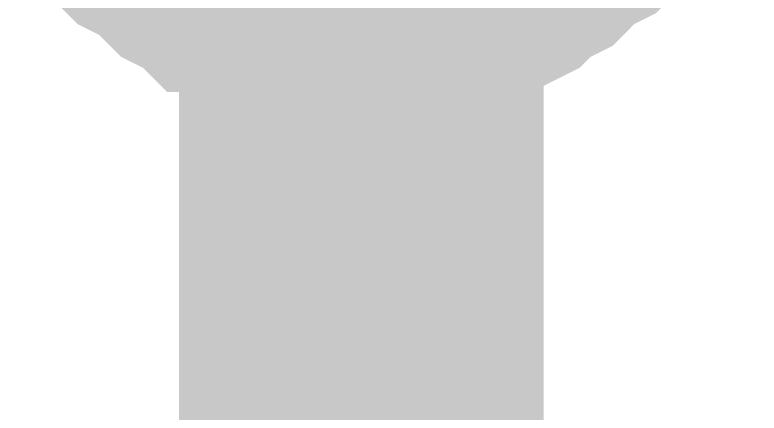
# Model space of a CAD drawing. Header units: inches. Extents: x 0 to 841, y 0 to 594.
# Drawn here: x 534.301 to 535.829, y 128.489 to 129.305 of the extents above; entities that cross this region are included whole.
import ezdxf

# ---------------------------------------------------------------- set-up
doc = ezdxf.new("R2010")
doc.units = ezdxf.units.IN
doc.layers.add('Sheet', color=255, linetype='Continuous')

msp = doc.modelspace()

# ---------------------------------------------------------------- linework, layer by layer
at = {"layer": 'Sheet'}
for points in [[(535.0124, 127.4782, 0.7493, 0.7493, 0), (535.0124, 129.9936, 0.7493, 0.7493, 0), (554.9998, 129.9936, 0.7493, 0.7493, 0), (554.9998, 129.9936, 0.7493, 0.7493, 0)], [(535.0124, 129.23, 0.2997, 0.2997, 0), (534.9674, 129.23, 0.2997, 0.2997, 0), (534.9225, 129.23, 0.2997, 0.2997, 0), (534.9001, 129.23, 0.2997, 0.2997, 0), (534.8552, 129.2525, 0.2997, 0.2997, 0), (534.8102, 129.2525, 0.2997, 0.2997, 0), (534.7878, 129.275, 0.2997, 0.2997, 0), (534.7429, 129.275, 0.2997, 0.2997, 0), (534.7204, 129.2974, 0.2997, 0.2997, 0), (534.6755, 129.2974, 0.2997, 0.2997, 0), (534.653, 129.3199, 0.2997, 0.2997, 0), (534.6081, 129.3423, 0.2997, 0.2997, 0), (534.5857, 129.3648, 0.2997, 0.2997, 0), (534.5632, 129.3873, 0.2997, 0.2997, 0), (534.5183, 129.4097, 0.2997, 0.2997, 0), (534.4958, 129.4322, 0.2997, 0.2997, 0), (534.4734, 129.4546, 0.2997, 0.2997, 0), (534.4509, 129.4771, 0.2997, 0.2997, 0)], [(535.0124, 129.23, 0.2997, 0.2997, 0), (534.9674, 129.23, 0.2997, 0.2997, 0), (534.9225, 129.23, 0.2997, 0.2997, 0), (534.9001, 129.23, 0.2997, 0.2997, 0), (534.8552, 129.2525, 0.2997, 0.2997, 0), (534.8102, 129.2525, 0.2997, 0.2997, 0), (534.7878, 129.275, 0.2997, 0.2997, 0), (534.7429, 129.275, 0.2997, 0.2997, 0), (534.7204, 129.2974, 0.2997, 0.2997, 0), (534.6755, 129.2974, 0.2997, 0.2997, 0), (534.653, 129.3199, 0.2997, 0.2997, 0), (534.6081, 129.3423, 0.2997, 0.2997, 0), (534.5857, 129.3648, 0.2997, 0.2997, 0), (534.5632, 129.3873, 0.2997, 0.2997, 0), (534.5183, 129.4097, 0.2997, 0.2997, 0), (534.4958, 129.4322, 0.2997, 0.2997, 0), (534.4734, 129.4546, 0.2997, 0.2997, 0), (534.4509, 129.4771, 0.2997, 0.2997, 0)], [(535.0124, 129.23, 0.2997, 0.2997, 0), (534.9674, 129.23, 0.2997, 0.2997, 0), (534.9225, 129.23, 0.2997, 0.2997, 0), (534.9001, 129.23, 0.2997, 0.2997, 0), (534.8552, 129.2525, 0.2997, 0.2997, 0), (534.8102, 129.2525, 0.2997, 0.2997, 0), (534.7878, 129.275, 0.2997, 0.2997, 0), (534.7429, 129.275, 0.2997, 0.2997, 0), (534.7204, 129.2974, 0.2997, 0.2997, 0), (534.6755, 129.2974, 0.2997, 0.2997, 0), (534.653, 129.3199, 0.2997, 0.2997, 0), (534.6081, 129.3423, 0.2997, 0.2997, 0), (534.5857, 129.3648, 0.2997, 0.2997, 0), (534.5632, 129.3873, 0.2997, 0.2997, 0), (534.5183, 129.4097, 0.2997, 0.2997, 0), (534.4958, 129.4322, 0.2997, 0.2997, 0), (534.4734, 129.4546, 0.2997, 0.2997, 0), (534.4509, 129.4771, 0.2997, 0.2997, 0)], [(535.5738, 129.4771, 0.2997, 0.2997, 0), (535.5514, 129.4546, 0.2997, 0.2997, 0), (535.5289, 129.4322, 0.2997, 0.2997, 0), (535.484, 129.4097, 0.2997, 0.2997, 0), (535.4615, 129.3873, 0.2997, 0.2997, 0), (535.4391, 129.3648, 0.2997, 0.2997, 0), (535.3941, 129.3423, 0.2997, 0.2997, 0), (535.3717, 129.3199, 0.2997, 0.2997, 0), (535.3268, 129.2974, 0.2997, 0.2997, 0), (535.3043, 129.2974, 0.2997, 0.2997, 0), (535.2594, 129.275, 0.2997, 0.2997, 0), (535.2369, 129.275, 0.2997, 0.2997, 0), (535.192, 129.2525, 0.2997, 0.2997, 0), (535.1696, 129.2525, 0.2997, 0.2997, 0), (535.1247, 129.23, 0.2997, 0.2997, 0), (535.0797, 129.23, 0.2997, 0.2997, 0), (535.0573, 129.23, 0.2997, 0.2997, 0), (535.0124, 129.23, 0.2997, 0.2997, 0)], [(535.5738, 129.4771, 0.2997, 0.2997, 0), (535.5514, 129.4546, 0.2997, 0.2997, 0), (535.5289, 129.4322, 0.2997, 0.2997, 0), (535.484, 129.4097, 0.2997, 0.2997, 0), (535.4615, 129.3873, 0.2997, 0.2997, 0), (535.4391, 129.3648, 0.2997, 0.2997, 0), (535.3941, 129.3423, 0.2997, 0.2997, 0), (535.3717, 129.3199, 0.2997, 0.2997, 0), (535.3268, 129.2974, 0.2997, 0.2997, 0), (535.3043, 129.2974, 0.2997, 0.2997, 0), (535.2594, 129.275, 0.2997, 0.2997, 0), (535.2369, 129.275, 0.2997, 0.2997, 0), (535.192, 129.2525, 0.2997, 0.2997, 0), (535.1696, 129.2525, 0.2997, 0.2997, 0), (535.1247, 129.23, 0.2997, 0.2997, 0), (535.0797, 129.23, 0.2997, 0.2997, 0), (535.0573, 129.23, 0.2997, 0.2997, 0), (535.0124, 129.23, 0.2997, 0.2997, 0)], [(535.5738, 129.4771, 0.2997, 0.2997, 0), (535.5514, 129.4546, 0.2997, 0.2997, 0), (535.5289, 129.4322, 0.2997, 0.2997, 0), (535.484, 129.4097, 0.2997, 0.2997, 0), (535.4615, 129.3873, 0.2997, 0.2997, 0), (535.4391, 129.3648, 0.2997, 0.2997, 0), (535.3941, 129.3423, 0.2997, 0.2997, 0), (535.3717, 129.3199, 0.2997, 0.2997, 0), (535.3268, 129.2974, 0.2997, 0.2997, 0), (535.3043, 129.2974, 0.2997, 0.2997, 0), (535.2594, 129.275, 0.2997, 0.2997, 0), (535.2369, 129.275, 0.2997, 0.2997, 0), (535.192, 129.2525, 0.2997, 0.2997, 0), (535.1696, 129.2525, 0.2997, 0.2997, 0), (535.1247, 129.23, 0.2997, 0.2997, 0), (535.0797, 129.23, 0.2997, 0.2997, 0), (535.0573, 129.23, 0.2997, 0.2997, 0), (535.0124, 129.23, 0.2997, 0.2997, 0)], [(535.0124, 129.23, 0.0991, 0.0991, 0), (534.9674, 129.23, 0.0991, 0.0991, 0), (534.9225, 129.23, 0.0991, 0.0991, 0), (534.9001, 129.23, 0.0991, 0.0991, 0), (534.8552, 129.2525, 0.0991, 0.0991, 0), (534.8102, 129.2525, 0.0991, 0.0991, 0), (534.7878, 129.275, 0.0991, 0.0991, 0), (534.7429, 129.275, 0.0991, 0.0991, 0), (534.7204, 129.2974, 0.0991, 0.0991, 0), (534.6755, 129.2974, 0.0991, 0.0991, 0), (534.653, 129.3199, 0.0991, 0.0991, 0), (534.6081, 129.3423, 0.0991, 0.0991, 0), (534.5857, 129.3648, 0.0991, 0.0991, 0)], [(535.0124, 129.23, 0.0991, 0.0991, 0), (534.9674, 129.23, 0.0991, 0.0991, 0), (534.9225, 129.23, 0.0991, 0.0991, 0), (534.9001, 129.23, 0.0991, 0.0991, 0), (534.8552, 129.2525, 0.0991, 0.0991, 0), (534.8102, 129.2525, 0.0991, 0.0991, 0), (534.7878, 129.275, 0.0991, 0.0991, 0), (534.7429, 129.275, 0.0991, 0.0991, 0), (534.7204, 129.2974, 0.0991, 0.0991, 0), (534.6755, 129.2974, 0.0991, 0.0991, 0), (534.653, 129.3199, 0.0991, 0.0991, 0), (534.6081, 129.3423, 0.0991, 0.0991, 0), (534.5857, 129.3648, 0.0991, 0.0991, 0)], [(535.0124, 129.23, 0.0991, 0.0991, 0), (534.9674, 129.23, 0.0991, 0.0991, 0), (534.9225, 129.23, 0.0991, 0.0991, 0), (534.9001, 129.23, 0.0991, 0.0991, 0), (534.8552, 129.2525, 0.0991, 0.0991, 0), (534.8102, 129.2525, 0.0991, 0.0991, 0), (534.7878, 129.275, 0.0991, 0.0991, 0), (534.7429, 129.275, 0.0991, 0.0991, 0), (534.7204, 129.2974, 0.0991, 0.0991, 0), (534.6755, 129.2974, 0.0991, 0.0991, 0), (534.653, 129.3199, 0.0991, 0.0991, 0), (534.6081, 129.3423, 0.0991, 0.0991, 0), (534.5857, 129.3648, 0.0991, 0.0991, 0)], [(535.4391, 129.3648, 0.0991, 0.0991, 0), (535.3941, 129.3423, 0.0991, 0.0991, 0), (535.3717, 129.3199, 0.0991, 0.0991, 0), (535.3268, 129.2974, 0.0991, 0.0991, 0), (535.3043, 129.2974, 0.0991, 0.0991, 0), (535.2594, 129.275, 0.0991, 0.0991, 0), (535.2369, 129.275, 0.0991, 0.0991, 0), (535.192, 129.2525, 0.0991, 0.0991, 0), (535.1696, 129.2525, 0.0991, 0.0991, 0), (535.1247, 129.23, 0.0991, 0.0991, 0), (535.0797, 129.23, 0.0991, 0.0991, 0), (535.0573, 129.23, 0.0991, 0.0991, 0), (535.0124, 129.23, 0.0991, 0.0991, 0)], [(535.4391, 129.3648, 0.0991, 0.0991, 0), (535.3941, 129.3423, 0.0991, 0.0991, 0), (535.3717, 129.3199, 0.0991, 0.0991, 0), (535.3268, 129.2974, 0.0991, 0.0991, 0), (535.3043, 129.2974, 0.0991, 0.0991, 0), (535.2594, 129.275, 0.0991, 0.0991, 0), (535.2369, 129.275, 0.0991, 0.0991, 0), (535.192, 129.2525, 0.0991, 0.0991, 0), (535.1696, 129.2525, 0.0991, 0.0991, 0), (535.1247, 129.23, 0.0991, 0.0991, 0), (535.0797, 129.23, 0.0991, 0.0991, 0), (535.0573, 129.23, 0.0991, 0.0991, 0), (535.0124, 129.23, 0.0991, 0.0991, 0)], [(535.4391, 129.3648, 0.0991, 0.0991, 0), (535.3941, 129.3423, 0.0991, 0.0991, 0), (535.3717, 129.3199, 0.0991, 0.0991, 0), (535.3268, 129.2974, 0.0991, 0.0991, 0), (535.3043, 129.2974, 0.0991, 0.0991, 0), (535.2594, 129.275, 0.0991, 0.0991, 0), (535.2369, 129.275, 0.0991, 0.0991, 0), (535.192, 129.2525, 0.0991, 0.0991, 0), (535.1696, 129.2525, 0.0991, 0.0991, 0), (535.1247, 129.23, 0.0991, 0.0991, 0), (535.0797, 129.23, 0.0991, 0.0991, 0), (535.0573, 129.23, 0.0991, 0.0991, 0), (535.0124, 129.23, 0.0991, 0.0991, 0)]]:
    msp.add_lwpolyline(points, format="xyseb", dxfattribs=at)

doc.saveas('drawing.dxf')
